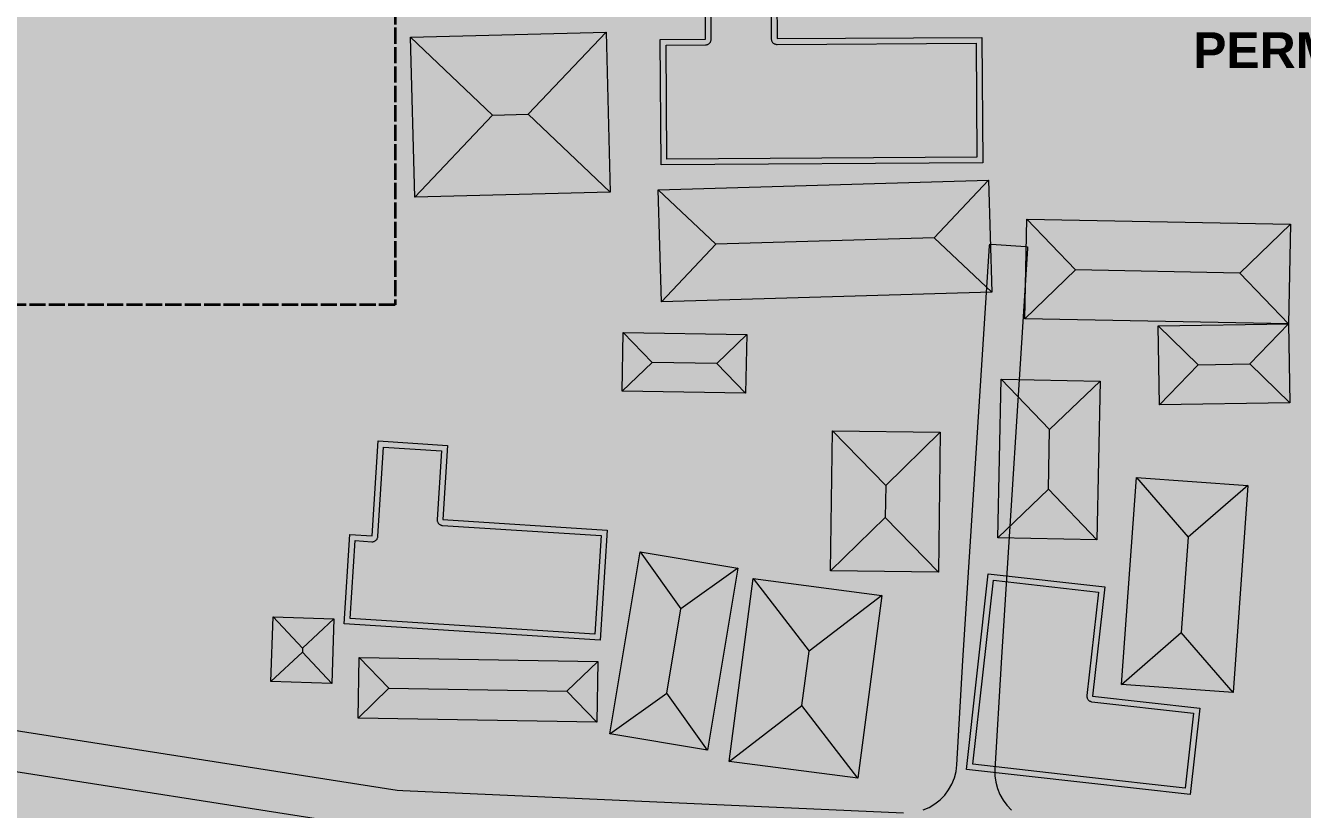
# Model space of a CAD drawing. Header units: metres. Extents: x 305859 to 307221, y 9155922 to 9156786.
# Drawn here: x 306411 to 306511.2, y 9156340.4 to 9156401.9 of the extents above; entities that cross this region are included whole.
import ezdxf
from ezdxf.enums import TextEntityAlignment as Align

# ---------------------------------------------------------------- set-up
doc = ezdxf.new("R2010")
doc.units = ezdxf.units.M
doc.linetypes.add('DASHED', pattern=[1.524, 1.27, -0.254])
doc.linetypes.add('DASHED2', pattern=[0.762, 0.635, -0.127])
for name, color, linetype, lineweight, true_color in [('A-ALUR_WISATA', 7, 'DASHED2', 50, 0xeb7800), ('B-BANGUNAN_PERMUKIMAN', 7, 'Continuous', 13, 0xf0cd8c), ('B-BAYANGAN', 7, 'Continuous', 0, 0x76786c), ('J-PERKERASAN_JALAN', 7, 'Continuous', 9, 0x989896), ('T-KLASTER_TEMPE_INTI', 7, 'DASHED', 35, 0xd26e14), ('T-LABEL_ZONA', 7, 'Continuous', 0, 0x3c3c3c), ('U-PENANDA', 7, 'Continuous', 18, 0x192d78)]:
    doc.layers.add(name, color=color, linetype=linetype, lineweight=lineweight, true_color=true_color)
doc.layers.add('G-PERKERASAN', color=7, linetype='Continuous')
doc.styles.add('ARIALB', font='arialbd.ttf')

# ---------------------------------------------------------------- blocks, each defined once
blk = doc.blocks.new('PENANDA')
at = {"true_color": 0x192d78}
h = blk.add_hatch(color=166, dxfattribs=at)
h.dxf.hatch_style = 1
h.paths.add_polyline_path([(0, 1.6), (-1.4, -0.9), (1.4, -0.9)])

msp = doc.modelspace()

# ---------------------------------------------------------------- hatches: boundary and pattern name
at = {"layer": 'A-ALUR_WISATA', "true_color": 0xeb7800}
h = msp.add_hatch(color=30, dxfattribs=at)
h.dxf.hatch_style = 1
h.paths.add_polyline_path([(306414.08, 9156345.05), (306414.09, 9156345.04), (306418.43, 9156344.46), (306418.21, 9156342.87), (306413.88, 9156343.46), (306412.27, 9156343.66), (306412.47, 9156345.25), (306414.08, 9156345.05)])
h = msp.add_hatch(color=30, dxfattribs=at)
h.dxf.hatch_style = 1
h.paths.add_polyline_path([(306427.22, 9156342.34), (306422.16, 9156340.9), (306422.79, 9156345.18)])
h = msp.add_hatch(color=30, dxfattribs=at)
h.dxf.hatch_style = 1
h.paths.add_polyline_path([(306423.05, 9156343.79), (306423.05, 9156343.79), (306426.88, 9156343.19), (306427.33, 9156343.13), (306427.11, 9156341.55), (306426.66, 9156341.61), (306426.65, 9156341.61), (306422.81, 9156342.21), (306421.18, 9156342.45), (306421.4, 9156344.03), (306423.05, 9156343.79)])
h = msp.add_hatch(color=30, dxfattribs=at)
h.dxf.hatch_style = 1
h.paths.add_polyline_path([(306430.93, 9156342.64), (306435.21, 9156342.13), (306436.23, 9156342.02), (306436.07, 9156340.43), (306435.04, 9156340.54), (306435.02, 9156340.54), (306430.74, 9156341.05), (306430.72, 9156341.05), (306430.09, 9156341.14), (306430.3, 9156342.72), (306430.93, 9156342.64)])
h = msp.add_hatch(color=30, dxfattribs=at)
h.dxf.hatch_style = 1
h.paths.add_polyline_path([(306439.71, 9156341.66), (306444.44, 9156341.23), (306445.17, 9156341.18), (306445.05, 9156339.58), (306444.31, 9156339.64), (306444.3, 9156339.64), (306439.56, 9156340.07), (306439.55, 9156340.07), (306439.05, 9156340.12), (306439.22, 9156341.71), (306439.71, 9156341.66)])
h = msp.add_hatch(color=30, dxfattribs=at)
h.dxf.hatch_style = 1
h.paths.add_polyline_path([(306449.39, 9156340.85), (306454.14, 9156340.54), (306454.04, 9156338.95), (306449.28, 9156339.26), (306449.27, 9156339.26), (306448.04, 9156339.35), (306448.16, 9156340.95), (306449.39, 9156340.85)])
at = {"layer": 'B-BANGUNAN_PERMUKIMAN', "true_color": 0xd4845c}
h = msp.add_hatch(color=23, dxfattribs=at)
h.dxf.hatch_style = 1
h.paths.add_polyline_path([(306469.91, 9156409.89), (306469.97, 9156400.9), (306486.05, 9156401), (306486.12, 9156391.15), (306460.88, 9156390.99), (306460.81, 9156400.84), (306464.36, 9156400.87), (306464.3, 9156409.85), (306469.91, 9156409.89)])
at = {"layer": 'B-BANGUNAN_PERMUKIMAN', "true_color": 0xec9366}
h = msp.add_hatch(color=33, dxfattribs=at)
h.dxf.hatch_style = 1
h.paths.add_polyline_path([(306456.56, 9156401.41), (306450.45, 9156394.97), (306447.65, 9156394.9), (306441.22, 9156401.01), (306456.56, 9156401.41)])
at = {"layer": 'B-BANGUNAN_PERMUKIMAN', "true_color": 0xbc7551}
h = msp.add_hatch(color=23, dxfattribs=at)
h.dxf.hatch_style = 1
h.paths.add_polyline_path([(306456.89, 9156388.86), (306450.45, 9156394.97), (306456.56, 9156401.41), (306456.89, 9156388.86)])
at = {"layer": 'B-BANGUNAN_PERMUKIMAN', "true_color": 0xeb9266}
h = msp.add_hatch(color=33, dxfattribs=at)
h.dxf.hatch_style = 1
h.paths.add_polyline_path([(306447.65, 9156394.9), (306441.54, 9156388.46), (306441.22, 9156401.01), (306447.65, 9156394.9)])
at = {"layer": 'B-BANGUNAN_PERMUKIMAN', "true_color": 0xbb7451}
h = msp.add_hatch(color=23, dxfattribs=at)
h.dxf.hatch_style = 1
h.paths.add_polyline_path([(306441.54, 9156388.46), (306441.54, 9156388.46), (306447.65, 9156394.9), (306450.45, 9156394.97), (306456.89, 9156388.86), (306441.54, 9156388.46)])
at = {"layer": 'B-BANGUNAN_PERMUKIMAN', "true_color": 0xec9366}
h = msp.add_hatch(color=33, dxfattribs=at)
h.dxf.hatch_style = 1
h.paths.add_polyline_path([(306482.31, 9156385.26), (306465.18, 9156384.77), (306460.65, 9156389.04), (306486.58, 9156389.78), (306482.31, 9156385.26)])
at = {"layer": 'B-BANGUNAN_PERMUKIMAN', "true_color": 0xbc7551}
h = msp.add_hatch(color=23, dxfattribs=at)
h.dxf.hatch_style = 1
h.paths.add_polyline_path([(306482.31, 9156385.26), (306486.58, 9156389.78), (306486.58, 9156389.78), (306486.84, 9156380.99), (306482.31, 9156385.26)])
at = {"layer": 'B-BANGUNAN_PERMUKIMAN', "true_color": 0xeb9266}
h = msp.add_hatch(color=33, dxfattribs=at)
h.dxf.hatch_style = 1
h.paths.add_polyline_path([(306465.18, 9156384.77), (306460.91, 9156380.24), (306460.65, 9156389.04), (306465.18, 9156384.77)])
at = {"layer": 'B-BANGUNAN_PERMUKIMAN', "true_color": 0xec9366}
h = msp.add_hatch(color=33, dxfattribs=at)
h.dxf.hatch_style = 1
h.paths.add_polyline_path([(306493.4, 9156382.75), (306489.41, 9156378.92), (306489.57, 9156386.74), (306489.57, 9156386.74), (306493.4, 9156382.75)])
at = {"layer": 'B-BANGUNAN_PERMUKIMAN', "true_color": 0xeb9266}
h = msp.add_hatch(color=33, dxfattribs=at)
h.dxf.hatch_style = 1
h.paths.add_polyline_path([(306506.29, 9156382.5), (306493.4, 9156382.75), (306489.57, 9156386.74), (306510.28, 9156386.33), (306506.29, 9156382.5)])
at = {"layer": 'B-BANGUNAN_PERMUKIMAN', "true_color": 0xbb7451}
h = msp.add_hatch(color=23, dxfattribs=at)
h.dxf.hatch_style = 1
h.paths.add_polyline_path([(306506.29, 9156382.5), (306510.28, 9156386.33), (306510.28, 9156386.33), (306510.12, 9156378.51), (306506.29, 9156382.5)])
h = msp.add_hatch(color=23, dxfattribs=at)
h.dxf.hatch_style = 1
h.paths.add_polyline_path([(306460.91, 9156380.24), (306460.91, 9156380.24), (306465.18, 9156384.77), (306482.31, 9156385.26), (306486.84, 9156380.99), (306460.91, 9156380.24)])
at = {"layer": 'B-BANGUNAN_PERMUKIMAN', "true_color": 0xbc7551}
h = msp.add_hatch(color=23, dxfattribs=at)
h.dxf.hatch_style = 1
h.paths.add_polyline_path([(306489.41, 9156378.92), (306493.4, 9156382.75), (306506.29, 9156382.5), (306510.12, 9156378.51), (306489.41, 9156378.92)])
at = {"layer": 'B-BANGUNAN_PERMUKIMAN', "true_color": 0xec9366}
h = msp.add_hatch(color=33, dxfattribs=at)
h.dxf.hatch_style = 1
h.paths.add_polyline_path([(306510.12, 9156378.51), (306507.08, 9156375.37), (306503.03, 9156375.3), (306499.88, 9156378.35), (306510.12, 9156378.51)])
at = {"layer": 'B-BANGUNAN_PERMUKIMAN', "true_color": 0xeb9266}
h = msp.add_hatch(color=33, dxfattribs=at)
h.dxf.hatch_style = 1
h.paths.add_polyline_path([(306503.03, 9156375.3), (306499.98, 9156372.16), (306499.88, 9156378.35), (306503.03, 9156375.3)])
at = {"layer": 'B-BANGUNAN_PERMUKIMAN', "true_color": 0xbc7551}
h = msp.add_hatch(color=23, dxfattribs=at)
h.dxf.hatch_style = 1
h.paths.add_polyline_path([(306510.22, 9156372.32), (306510.22, 9156372.32), (306507.08, 9156375.37), (306510.12, 9156378.51), (306510.22, 9156372.32)])
at = {"layer": 'B-BANGUNAN_PERMUKIMAN', "true_color": 0xec9366}
h = msp.add_hatch(color=33, dxfattribs=at)
h.dxf.hatch_style = 1
h.paths.add_polyline_path([(306460.17, 9156375.49), (306457.83, 9156373.23), (306457.91, 9156377.83), (306457.91, 9156377.83), (306460.17, 9156375.49)])
at = {"layer": 'B-BANGUNAN_PERMUKIMAN', "true_color": 0xeb9266}
h = msp.add_hatch(color=33, dxfattribs=at)
h.dxf.hatch_style = 1
h.paths.add_polyline_path([(306465.25, 9156375.41), (306460.17, 9156375.49), (306457.91, 9156377.83), (306467.59, 9156377.67), (306465.25, 9156375.41)])
at = {"layer": 'B-BANGUNAN_PERMUKIMAN', "true_color": 0xbb7451}
h = msp.add_hatch(color=23, dxfattribs=at)
h.dxf.hatch_style = 1
h.paths.add_polyline_path([(306465.25, 9156375.41), (306467.59, 9156377.67), (306467.51, 9156373.07), (306467.51, 9156373.07), (306465.25, 9156375.41)])
at = {"layer": 'B-BANGUNAN_PERMUKIMAN', "true_color": 0xbc7551}
h = msp.add_hatch(color=23, dxfattribs=at)
h.dxf.hatch_style = 1
h.paths.add_polyline_path([(306460.17, 9156375.49), (306465.25, 9156375.41), (306467.51, 9156373.07), (306457.83, 9156373.23), (306457.83, 9156373.23), (306460.17, 9156375.49)])
at = {"layer": 'B-BANGUNAN_PERMUKIMAN', "true_color": 0xbb7451}
h = msp.add_hatch(color=23, dxfattribs=at)
h.dxf.hatch_style = 1
h.paths.add_polyline_path([(306503.03, 9156375.3), (306507.08, 9156375.37), (306510.22, 9156372.32), (306499.98, 9156372.16), (306499.98, 9156372.16), (306503.03, 9156375.3)])
at = {"layer": 'B-BANGUNAN_PERMUKIMAN', "true_color": 0xec9366}
h = msp.add_hatch(color=33, dxfattribs=at)
h.dxf.hatch_style = 1
h.paths.add_polyline_path([(306487.55, 9156374.18), (306487.55, 9156374.18), (306491.36, 9156370.22), (306491.27, 9156365.53), (306487.31, 9156361.72), (306487.55, 9156374.18)])
at = {"layer": 'B-BANGUNAN_PERMUKIMAN', "true_color": 0xeb9266}
h = msp.add_hatch(color=33, dxfattribs=at)
h.dxf.hatch_style = 1
h.paths.add_polyline_path([(306491.36, 9156370.22), (306487.55, 9156374.18), (306495.32, 9156374.03), (306491.36, 9156370.22)])
at = {"layer": 'B-BANGUNAN_PERMUKIMAN', "true_color": 0xbb7451}
h = msp.add_hatch(color=23, dxfattribs=at)
h.dxf.hatch_style = 1
h.paths.add_polyline_path([(306491.27, 9156365.53), (306491.36, 9156370.22), (306495.32, 9156374.03), (306495.32, 9156374.03), (306495.08, 9156361.57), (306491.27, 9156365.53)])
at = {"layer": 'B-BANGUNAN_PERMUKIMAN', "true_color": 0xd4845c}
h = msp.add_hatch(color=23, dxfattribs=at)
h.dxf.hatch_style = 1
h.paths.add_polyline_path([(306456.64, 9156362.32), (306456.09, 9156353.68), (306436, 9156354.96), (306436.45, 9156361.98), (306438.2, 9156361.87), (306438.68, 9156369.33), (306444.12, 9156368.98), (306443.75, 9156363.15), (306456.64, 9156362.32)])
at = {"layer": 'B-BANGUNAN_PERMUKIMAN', "true_color": 0xec9366}
h = msp.add_hatch(color=33, dxfattribs=at)
h.dxf.hatch_style = 1
h.paths.add_polyline_path([(306478.5, 9156365.84), (306478.47, 9156363.32), (306474.18, 9156359.14), (306474.18, 9156359.14), (306474.32, 9156370.12), (306478.5, 9156365.84)])
at = {"layer": 'B-BANGUNAN_PERMUKIMAN', "true_color": 0xeb9266}
h = msp.add_hatch(color=33, dxfattribs=at)
h.dxf.hatch_style = 1
h.paths.add_polyline_path([(306478.5, 9156365.84), (306474.32, 9156370.12), (306474.32, 9156370.12), (306482.78, 9156370.02), (306478.5, 9156365.84)])
at = {"layer": 'B-BANGUNAN_PERMUKIMAN', "true_color": 0xbb7451}
h = msp.add_hatch(color=23, dxfattribs=at)
h.dxf.hatch_style = 1
h.paths.add_polyline_path([(306482.65, 9156359.04), (306478.47, 9156363.32), (306478.5, 9156365.84), (306482.78, 9156370.02), (306482.65, 9156359.04)])
at = {"layer": 'B-BANGUNAN_PERMUKIMAN', "true_color": 0xed9367}
h = msp.add_hatch(color=21, dxfattribs=at)
h.dxf.hatch_style = 1
h.paths.add_polyline_path([(306502.24, 9156361.77), (306501.7, 9156354.28), (306497.01, 9156350.22), (306498.18, 9156366.46), (306502.24, 9156361.77)])
at = {"layer": 'B-BANGUNAN_PERMUKIMAN', "true_color": 0xea9165}
h = msp.add_hatch(color=33, dxfattribs=at)
h.dxf.hatch_style = 1
h.paths.add_polyline_path([(306502.24, 9156361.77), (306498.18, 9156366.46), (306498.18, 9156366.46), (306506.93, 9156365.83), (306502.24, 9156361.77)])
at = {"layer": 'B-BANGUNAN_PERMUKIMAN', "true_color": 0xbc7551}
h = msp.add_hatch(color=23, dxfattribs=at)
h.dxf.hatch_style = 1
h.paths.add_polyline_path([(306491.27, 9156365.53), (306495.08, 9156361.57), (306495.08, 9156361.57), (306487.31, 9156361.72), (306491.27, 9156365.53)])
at = {"layer": 'B-BANGUNAN_PERMUKIMAN', "true_color": 0xba7450}
h = msp.add_hatch(color=23, dxfattribs=at)
h.dxf.hatch_style = 1
h.paths.add_polyline_path([(306501.7, 9156354.28), (306502.24, 9156361.77), (306506.93, 9156365.83), (306505.76, 9156349.59), (306505.76, 9156349.59), (306501.7, 9156354.28)])
at = {"layer": 'B-BANGUNAN_PERMUKIMAN', "true_color": 0xbc7551}
h = msp.add_hatch(color=23, dxfattribs=at)
h.dxf.hatch_style = 1
h.paths.add_polyline_path([(306478.47, 9156363.32), (306482.65, 9156359.04), (306474.18, 9156359.14), (306478.47, 9156363.32)])
at = {"layer": 'B-BANGUNAN_PERMUKIMAN', "true_color": 0xef9567}
h = msp.add_hatch(color=21, dxfattribs=at)
h.dxf.hatch_style = 1
h.paths.add_polyline_path([(306462.43, 9156356.16), (306461.32, 9156349.52), (306456.86, 9156346.33), (306459.24, 9156360.62), (306462.43, 9156356.16)])
at = {"layer": 'B-BANGUNAN_PERMUKIMAN', "true_color": 0xe79064}
h = msp.add_hatch(color=33, dxfattribs=at)
h.dxf.hatch_style = 1
h.paths.add_polyline_path([(306466.89, 9156359.34), (306462.43, 9156356.16), (306459.24, 9156360.62), (306459.24, 9156360.62), (306466.89, 9156359.34)])
at = {"layer": 'B-BANGUNAN_PERMUKIMAN', "true_color": 0xb87250}
h = msp.add_hatch(color=35, dxfattribs=at)
h.dxf.hatch_style = 1
h.paths.add_polyline_path([(306464.51, 9156345.06), (306464.51, 9156345.06), (306461.32, 9156349.52), (306462.43, 9156356.16), (306466.89, 9156359.34), (306464.51, 9156345.06)])
at = {"layer": 'B-BANGUNAN_PERMUKIMAN', "true_color": 0xee9467}
h = msp.add_hatch(color=21, dxfattribs=at)
h.dxf.hatch_style = 1
h.paths.add_polyline_path([(306468.11, 9156358.53), (306472.49, 9156352.82), (306471.93, 9156348.57), (306466.22, 9156344.18), (306468.11, 9156358.53)])
at = {"layer": 'B-BANGUNAN_PERMUKIMAN', "true_color": 0xe89064}
h = msp.add_hatch(color=33, dxfattribs=at)
h.dxf.hatch_style = 1
h.paths.add_polyline_path([(306472.49, 9156352.82), (306468.11, 9156358.53), (306478.21, 9156357.2), (306478.21, 9156357.2), (306472.49, 9156352.82)])
at = {"layer": 'B-BANGUNAN_PERMUKIMAN', "true_color": 0xd4845c}
h = msp.add_hatch(color=23, dxfattribs=at)
h.dxf.hatch_style = 1
h.paths.add_polyline_path([(306503.16, 9156348.36), (306502.4, 9156341.58), (306493.98, 9156342.53), (306484.83, 9156343.55), (306486.55, 9156358.9), (306495.7, 9156357.87), (306494.73, 9156349.3), (306503.16, 9156348.36)])
at = {"layer": 'B-BANGUNAN_PERMUKIMAN', "true_color": 0xb97350}
h = msp.add_hatch(color=23, dxfattribs=at)
h.dxf.hatch_style = 1
h.paths.add_polyline_path([(306471.93, 9156348.57), (306472.49, 9156352.82), (306478.21, 9156357.2), (306476.31, 9156342.85), (306471.93, 9156348.57)])
at = {"layer": 'B-BANGUNAN_PERMUKIMAN', "true_color": 0xec9366}
h = msp.add_hatch(color=33, dxfattribs=at)
h.dxf.hatch_style = 1
h.paths.add_polyline_path([(306432.74, 9156353.05), (306432.73, 9156352.75), (306430.26, 9156350.44), (306430.42, 9156355.52), (306430.42, 9156355.52), (306432.74, 9156353.05)])
at = {"layer": 'B-BANGUNAN_PERMUKIMAN', "true_color": 0xeb9266}
h = msp.add_hatch(color=33, dxfattribs=at)
h.dxf.hatch_style = 1
h.paths.add_polyline_path([(306432.74, 9156353.05), (306430.42, 9156355.52), (306435.2, 9156355.37), (306432.74, 9156353.05)])
at = {"layer": 'B-BANGUNAN_PERMUKIMAN', "true_color": 0xbb7451}
h = msp.add_hatch(color=23, dxfattribs=at)
h.dxf.hatch_style = 1
h.paths.add_polyline_path([(306435.04, 9156350.29), (306432.73, 9156352.75), (306432.74, 9156353.05), (306435.2, 9156355.37), (306435.04, 9156350.29)])
at = {"layer": 'B-BANGUNAN_PERMUKIMAN', "true_color": 0xbd7652}
h = msp.add_hatch(color=23, dxfattribs=at)
h.dxf.hatch_style = 1
h.paths.add_polyline_path([(306501.7, 9156354.28), (306505.76, 9156349.59), (306497.01, 9156350.22), (306501.7, 9156354.28)])
at = {"layer": 'B-BANGUNAN_PERMUKIMAN', "true_color": 0xbc7551}
h = msp.add_hatch(color=23, dxfattribs=at)
h.dxf.hatch_style = 1
h.paths.add_polyline_path([(306430.26, 9156350.44), (306432.73, 9156352.75), (306435.04, 9156350.29), (306430.26, 9156350.44)])
at = {"layer": 'B-BANGUNAN_PERMUKIMAN', "true_color": 0xec9366}
h = msp.add_hatch(color=33, dxfattribs=at)
h.dxf.hatch_style = 1
h.paths.add_polyline_path([(306439.51, 9156349.92), (306437.09, 9156347.58), (306437.17, 9156352.34), (306439.51, 9156349.92)])
at = {"layer": 'B-BANGUNAN_PERMUKIMAN', "true_color": 0xeb9266}
h = msp.add_hatch(color=33, dxfattribs=at)
h.dxf.hatch_style = 1
h.paths.add_polyline_path([(306453.48, 9156349.68), (306439.51, 9156349.92), (306437.17, 9156352.34), (306437.17, 9156352.34), (306455.9, 9156352.02), (306453.48, 9156349.68)])
at = {"layer": 'B-BANGUNAN_PERMUKIMAN', "true_color": 0xbb7451}
h = msp.add_hatch(color=23, dxfattribs=at)
h.dxf.hatch_style = 1
h.paths.add_polyline_path([(306455.82, 9156347.26), (306453.48, 9156349.68), (306455.9, 9156352.02), (306455.82, 9156347.26)])
at = {"layer": 'B-BANGUNAN_PERMUKIMAN', "true_color": 0xbc7551}
h = msp.add_hatch(color=23, dxfattribs=at)
h.dxf.hatch_style = 1
h.paths.add_polyline_path([(306437.09, 9156347.58), (306439.51, 9156349.92), (306453.48, 9156349.68), (306455.82, 9156347.26), (306437.09, 9156347.58)])
at = {"layer": 'B-BANGUNAN_PERMUKIMAN', "true_color": 0xc07753}
h = msp.add_hatch(color=23, dxfattribs=at)
h.dxf.hatch_style = 1
h.paths.add_polyline_path([(306461.32, 9156349.52), (306464.51, 9156345.06), (306456.86, 9156346.33), (306461.32, 9156349.52)])
at = {"layer": 'B-BANGUNAN_PERMUKIMAN', "true_color": 0xbf7753}
h = msp.add_hatch(color=23, dxfattribs=at)
h.dxf.hatch_style = 1
h.paths.add_polyline_path([(306471.93, 9156348.57), (306476.31, 9156342.85), (306466.22, 9156344.18), (306471.93, 9156348.57)])
at = {"layer": 'B-BAYANGAN', "true_color": 0x76786c}
h = msp.add_hatch(color=8, dxfattribs=at)
h.dxf.hatch_style = 1
h.paths.add_polyline_path([(306470.66, 9156409.14), (306470.72, 9156400.15), (306486.8, 9156400.25), (306486.87, 9156390.4), (306461.63, 9156390.24), (306461.56, 9156400.09), (306465.11, 9156400.12), (306465.05, 9156409.1), (306470.66, 9156409.14)])
h = msp.add_hatch(color=8, dxfattribs=at)
h.dxf.hatch_style = 1
h.paths.add_polyline_path([(306457.64, 9156388.11), (306442.29, 9156387.71), (306441.97, 9156400.26), (306457.31, 9156400.66), (306457.64, 9156388.11)])
h = msp.add_hatch(color=8, dxfattribs=at)
h.dxf.hatch_style = 1
h.paths.add_polyline_path([(306487.59, 9156380.24), (306461.66, 9156379.49), (306461.4, 9156388.29), (306487.33, 9156389.03), (306487.59, 9156380.24)])
h = msp.add_hatch(color=8, dxfattribs=at)
h.dxf.hatch_style = 1
h.paths.add_polyline_path([(306510.87, 9156377.76), (306490.16, 9156378.17), (306490.32, 9156385.99), (306511.03, 9156385.58), (306510.87, 9156377.76)])
h = msp.add_hatch(color=8, dxfattribs=at)
h.dxf.hatch_style = 1
h.paths.add_polyline_path([(306510.87, 9156377.76), (306510.97, 9156371.57), (306500.73, 9156371.41), (306500.63, 9156377.6), (306510.87, 9156377.76)])
h = msp.add_hatch(color=8, dxfattribs=at)
h.dxf.hatch_style = 1
h.paths.add_polyline_path([(306468.34, 9156376.92), (306468.26, 9156372.32), (306458.58, 9156372.48), (306458.66, 9156377.08), (306468.34, 9156376.92)])
h = msp.add_hatch(color=8, dxfattribs=at)
h.dxf.hatch_style = 1
h.paths.add_polyline_path([(306496.07, 9156373.28), (306495.83, 9156360.82), (306488.06, 9156360.97), (306488.3, 9156373.43), (306496.07, 9156373.28)])
h = msp.add_hatch(color=8, dxfattribs=at)
h.dxf.hatch_style = 1
h.paths.add_polyline_path([(306483.53, 9156369.27), (306483.4, 9156358.29), (306474.93, 9156358.39), (306475.07, 9156369.37), (306483.53, 9156369.27)])
h = msp.add_hatch(color=8, dxfattribs=at)
h.dxf.hatch_style = 1
h.paths.add_polyline_path([(306457.39, 9156361.57), (306456.84, 9156352.93), (306436.75, 9156354.21), (306437.2, 9156361.23), (306438.95, 9156361.12), (306439.43, 9156368.58), (306444.87, 9156368.23), (306444.5, 9156362.4), (306457.39, 9156361.57)])
h = msp.add_hatch(color=8, dxfattribs=at)
h.dxf.hatch_style = 1
h.paths.add_polyline_path([(306507.68, 9156365.08), (306506.51, 9156348.84), (306497.76, 9156349.47), (306498.93, 9156365.71), (306507.68, 9156365.08)])
h = msp.add_hatch(color=8, dxfattribs=at)
h.dxf.hatch_style = 1
h.paths.add_polyline_path([(306467.64, 9156358.59), (306465.26, 9156344.31), (306457.61, 9156345.58), (306459.99, 9156359.87), (306467.64, 9156358.59)])
h = msp.add_hatch(color=8, dxfattribs=at)
h.dxf.hatch_style = 1
h.paths.add_polyline_path([(306503.91, 9156347.61), (306503.15, 9156340.83), (306494.73, 9156341.78), (306485.58, 9156342.8), (306487.3, 9156358.15), (306496.45, 9156357.12), (306495.48, 9156348.55), (306503.91, 9156347.61)])
h = msp.add_hatch(color=8, dxfattribs=at)
h.dxf.hatch_style = 1
h.paths.add_polyline_path([(306478.96, 9156356.45), (306477.06, 9156342.1), (306466.97, 9156343.43), (306468.86, 9156357.78), (306478.96, 9156356.45)])
h = msp.add_hatch(color=8, dxfattribs=at)
h.dxf.hatch_style = 1
h.paths.add_polyline_path([(306435.95, 9156354.62), (306435.79, 9156349.54), (306431.01, 9156349.69), (306431.17, 9156354.77), (306435.95, 9156354.62)])
h = msp.add_hatch(color=8, dxfattribs=at)
h.dxf.hatch_style = 1
h.paths.add_polyline_path([(306456.65, 9156351.27), (306456.57, 9156346.51), (306437.84, 9156346.83), (306437.92, 9156351.59), (306456.65, 9156351.27)])
at = {"layer": 'G-PERKERASAN', "true_color": 0xe0ded9}
h = msp.add_hatch(color=254, dxfattribs=at)
h.dxf.hatch_style = 1
h.paths.add_polyline_path([(306214.82, 9156364.84), (306222.7, 9156364.48), (306235.72, 9156363.88), (306237.28, 9156384.64), (306252.33, 9156383.6), (306255.7, 9156410.59), (306262.53, 9156410.02), (306265.04, 9156409.81), (306263.23, 9156389.57), (306278.28, 9156387.24), (306277.39, 9156377), (306277.24, 9156375.3), (306288.4, 9156374.26), (306289.59, 9156385.71), (306291.77, 9156406.7), (306306.05, 9156404.88), (306304.23, 9156386.72), (306333.61, 9156380.91), (306333.66, 9156381.23), (306337.44, 9156403.77), (306347.57, 9156464.14), (306314.27, 9156469.95), (306297.28, 9156471.8), (306305.21, 9156522.67), (306276.31, 9156526.95), (306271.41, 9156483.99), (306214.82, 9156490.28), (306214.82, 9156562.71), (306291.75, 9156555.55), (306369.46, 9156545.53), (306448.83, 9156532.37), (306448.83, 9156196.71), (306445.18, 9156193.23), (306439.08, 9156185.1), (306447.73, 9156157.38), (306448.83, 9156141.62), (306393.99, 9156155.2), (306332.73, 9156171.59), (306288.72, 9156190.58), (306246.01, 9156220.78), (306216.24, 9156242.78), (306214.82, 9156244.07), (306214.82, 9156364.84)])
h = msp.add_hatch(color=254, dxfattribs=at)
h.dxf.hatch_style = 1
h.paths.add_polyline_path([(306908.99, 9156199.22), (306871.95, 9156198.02), (306868.84, 9156144.14), (306843.97, 9156139.65), (306613.97, 9156113.41), (306520.72, 9156109.95), (306448.83, 9156118.11), (306448.83, 9156123.17), (306477.16, 9156118.52), (306520.15, 9156115.68), (306566.87, 9156115.26), (306613.83, 9156118.7), (306780.38, 9156142.22), (306834.18, 9156150.61), (306834.21, 9156150.61), (306834.24, 9156150.62), (306836.67, 9156150.94), (306832.65, 9156160.25), (306794.32, 9156155.54), (306785.07, 9156153.87), (306754.67, 9156148.38), (306749.09, 9156147.37), (306735.94, 9156145.42), (306694.11, 9156139.2), (306682.57, 9156137.44), (306647.05, 9156132), (306596.42, 9156127.4), (306534.3, 9156127.4), (306532.49, 9156127.58), (306527.34, 9156128.11), (306527.76, 9156145.94), (306529.8, 9156231.68), (306512.26, 9156228.1), (306472.74, 9156232.05), (306466.17, 9156213.24), (306448.83, 9156196.71), (306448.83, 9156532.37), (306504.83, 9156523.08), (306572.18, 9156510.31), (306677.17, 9156490.28), (306781.81, 9156471.97), (306833.43, 9156467.31), (306884.35, 9156462.71), (306888.87, 9156462.3), (306908.99, 9156460.23), (306908.99, 9156405.14), (306880.74, 9156410.37), (306872.19, 9156289.96), (306880.06, 9156289.5), (306887.26, 9156399.08), (306908.99, 9156395.95), (306908.99, 9156283.2), (306908.99, 9156208.94), (306891.75, 9156208.37), (306886.18, 9156208.19), (306882.1, 9156208.06), (306881.64, 9156222), (306879.91, 9156222), (306879.79, 9156200), (306885.63, 9156200.3), (306885.6, 9156199.86), (306906.63, 9156201.39), (306908.7, 9156201.5), (306908.99, 9156201.54), (306908.99, 9156199.22)])
at = {"layer": 'J-PERKERASAN_JALAN', "true_color": 0xa8a8a6}
h = msp.add_hatch(color=253, dxfattribs=at)
h.dxf.hatch_style = 1
h.paths.add_polyline_path([(306211.34, 9156561.32), (306215.69, 9156561.13), (306215.76, 9156561.13), (306215.8, 9156561.12), (306215.87, 9156561.12), (306305.11, 9156551.21), (306305.21, 9156551.2), (306385.83, 9156544.39), (306385.92, 9156544.38), (306385.97, 9156544.37), (306386.05, 9156544.36), (306424.86, 9156537.66), (306424.9, 9156537.65), (306424.92, 9156537.65), (306424.96, 9156537.64), (306453.19, 9156531.69), (306453.48, 9156531.64), (306455.85, 9156531.32), (306456.07, 9156531.3), (306458.59, 9156531.1), (306458.61, 9156531.1), (306499.53, 9156528.16), (306499.55, 9156528.16), (306503.86, 9156527.79), (306503.93, 9156527.78), (306503.97, 9156527.78), (306504.04, 9156527.77), (306508.38, 9156527.1), (306524.1, 9156524.6), (306524.1, 9156521.36), (306507.9, 9156523.93), (306507.89, 9156523.94), (306503.7, 9156524.58), (306503.43, 9156524.62), (306499.32, 9156524.97), (306499.27, 9156524.97), (306458.38, 9156527.91), (306455.69, 9156528.12), (306455.64, 9156528.12), (306455.6, 9156528.13), (306455.55, 9156528.13), (306452.89, 9156528.49), (306452.81, 9156528.5), (306452.77, 9156528.51), (306452.69, 9156528.52), (306424.38, 9156534.49), (306424.24, 9156534.52), (306390.81, 9156540.29), (306390.29, 9156540.35), (306389.77, 9156540.34), (306389.26, 9156540.26), (306388.76, 9156540.11), (306388.29, 9156539.9), (306387.84, 9156539.64), (306387.44, 9156539.31), (306387.08, 9156538.94), (306386.77, 9156538.53), (306386.52, 9156538.07), (306386.32, 9156537.59), (306386.2, 9156537.09), (306373.1, 9156467.34), (306371.27, 9156457.61), (306371.26, 9156457.54), (306354.05, 9156356.62), (306353.99, 9156356.12), (306354, 9156355.61), (306354.08, 9156355.11), (306354.21, 9156354.63), (306354.41, 9156354.16), (306354.66, 9156353.73), (306354.97, 9156353.33), (306355.32, 9156352.97), (306355.71, 9156352.66), (306356.15, 9156352.4), (306356.61, 9156352.19), (306357.09, 9156352.05), (306357.59, 9156351.97), (306409.63, 9156346.69), (306409.68, 9156346.69), (306409.72, 9156346.68), (306409.77, 9156346.68), (306440.17, 9156341.92), (306440.61, 9156341.88), (306479.91, 9156340.13), (306480.43, 9156340.14), (306480.94, 9156340.22), (306481.44, 9156340.37), (306481.92, 9156340.57), (306482.36, 9156340.84), (306482.77, 9156341.16), (306483.13, 9156341.53), (306483.44, 9156341.95), (306483.69, 9156342.4), (306483.89, 9156342.88), (306484.02, 9156343.38), (306484.08, 9156343.9), (306484.56, 9156352.1), (306486.64, 9156384.64), (306486.66, 9156384.76), (306486.78, 9156384.76), (306489.51, 9156384.58), (306489.64, 9156384.57), (306489.64, 9156384.44), (306487.56, 9156351.94), (306487.56, 9156351.92), (306487.07, 9156343.55), (306487.07, 9156343.04), (306487.14, 9156342.54), (306487.27, 9156342.05), (306487.46, 9156341.58), (306487.71, 9156341.14), (306488.01, 9156340.73), (306488.36, 9156340.36), (306488.76, 9156340.04), (306489.19, 9156339.78), (306489.66, 9156339.57), (306490.14, 9156339.42), (306490.64, 9156339.34), (306492.5, 9156339.14), (306492.54, 9156339.14), (306492.56, 9156339.14), (306492.6, 9156339.13), (306513.24, 9156336.16), (306513.4, 9156336.14), (306524.1, 9156335.05), (306524.1, 9156331.83), (306512.98, 9156332.97), (306512.94, 9156332.97), (306512.92, 9156332.97), (306512.88, 9156332.98), (306498.86, 9156335), (306498.36, 9156335.04), (306497.85, 9156335.01), (306497.35, 9156334.92), (306496.86, 9156334.77), (306496.4, 9156334.56), (306495.97, 9156334.29), (306495.58, 9156333.97), (306495.23, 9156333.61), (306494.93, 9156333.2), (306494.68, 9156332.75), (306494.49, 9156332.28), (306494.36, 9156331.79), (306494.3, 9156331.28), (306494.3, 9156330.78), (306499.49, 9156251.38), (306499.49, 9156251.25), (306499.37, 9156251.24), (306496.64, 9156251.06), (306496.51, 9156251.06), (306496.5, 9156251.18), (306491.17, 9156332.72), (306491.1, 9156333.23), (306490.97, 9156333.72), (306490.78, 9156334.19), (306490.53, 9156334.64), (306490.23, 9156335.05), (306489.88, 9156335.41), (306489.48, 9156335.73), (306489.05, 9156336), (306488.58, 9156336.21), (306488.1, 9156336.36), (306487.59, 9156336.44), (306485.26, 9156336.69), (306485.02, 9156336.7), (306446.09, 9156338.43), (306445.58, 9156338.42), (306445.08, 9156338.35), (306444.6, 9156338.21), (306444.13, 9156338.01), (306443.69, 9156337.76), (306443.29, 9156337.45), (306442.93, 9156337.1), (306442.62, 9156336.7), (306442.36, 9156336.26), (306442.15, 9156335.8), (306442.01, 9156335.31), (306441.93, 9156334.81), (306441.91, 9156334.31), (306442.57, 9156313.41), (306442.58, 9156313.25), (306443.28, 9156303.61), (306443.29, 9156303.57), (306443.29, 9156303.54), (306443.29, 9156303.5), (306443.89, 9156283.07), (306443.88, 9156282.95), (306443.76, 9156282.94), (306441.02, 9156282.86), (306440.9, 9156282.86), (306440.89, 9156282.98), (306440.29, 9156303.31), (306440.28, 9156303.49), (306439.58, 9156313.12), (306439.58, 9156313.16), (306439.58, 9156313.18), (306439.58, 9156313.23), (306438.87, 9156335.59), (306438.83, 9156336.09), (306438.72, 9156336.58), (306438.55, 9156337.05), (306438.32, 9156337.5), (306438.03, 9156337.91), (306437.7, 9156338.29), (306437.32, 9156338.62), (306436.91, 9156338.91), (306436.46, 9156339.13), (306435.98, 9156339.3), (306435.49, 9156339.41), (306409.4, 9156343.49), (306409.18, 9156343.52), (306356.32, 9156348.88), (306355.78, 9156348.9), (306355.25, 9156348.84), (306354.74, 9156348.72), (306354.24, 9156348.53), (306353.77, 9156348.28), (306353.34, 9156347.96), (306352.96, 9156347.59), (306352.62, 9156347.18), (306352.35, 9156346.72), (306352.14, 9156346.23), (306352, 9156345.72), (306341.11, 9156293.6), (306341.08, 9156293.47), (306330.92, 9156235.04), (306330.91, 9156234.98), (306329.59, 9156226.64), (306329.55, 9156226.29), (306329, 9156218.17), (306329, 9156218.15), (306326.61, 9156189.44), (306326.59, 9156189.32), (306326.47, 9156189.32), (306323.74, 9156189.55), (306323.62, 9156189.57), (306323.62, 9156189.69), (306326.01, 9156218.34), (306326.01, 9156218.4), (306326.57, 9156226.69), (306326.58, 9156226.78), (306326.58, 9156226.82), (306326.59, 9156226.91), (306327.95, 9156235.48), (306327.95, 9156235.5), (306338.14, 9156294.06), (306338.15, 9156294.09), (306338.15, 9156294.11), (306338.16, 9156294.14), (306348.92, 9156345.68), (306349, 9156346.2), (306349, 9156346.74), (306348.94, 9156347.26), (306348.8, 9156347.77), (306348.6, 9156348.26), (306348.33, 9156348.72), (306348.01, 9156349.14), (306347.63, 9156349.52), (306347.21, 9156349.84), (306346.75, 9156350.1), (306346.26, 9156350.3), (306345.75, 9156350.43), (306324.83, 9156354.35), (306324.27, 9156354.41), (306279.51, 9156356.34), (306211.34, 9156359.75), (306211.34, 9156362.95), (306279.62, 9156359.54), (306279.65, 9156359.54), (306324.74, 9156357.59), (306324.88, 9156357.58), (306324.96, 9156357.57), (306325.1, 9156357.55), (306346.36, 9156353.57), (306346.89, 9156353.51), (306347.41, 9156353.51), (306347.94, 9156353.59), (306348.45, 9156353.74), (306348.93, 9156353.95), (306349.38, 9156354.22), (306349.8, 9156354.55), (306350.16, 9156354.93), (306350.47, 9156355.36), (306350.73, 9156355.82), (306350.92, 9156356.32), (306351.04, 9156356.83), (306367.35, 9156452.44), (306367.4, 9156452.98), (306367.38, 9156453.51), (306367.29, 9156454.04), (306367.13, 9156454.56), (306366.91, 9156455.04), (306366.62, 9156455.5), (306366.27, 9156455.9), (306365.87, 9156456.26), (306365.43, 9156456.57), (306364.95, 9156456.81), (306364.44, 9156456.98), (306363.91, 9156457.08), (306328.42, 9156461.66), (306307.1, 9156464.45), (306307.09, 9156464.45), (306307.04, 9156464.46), (306243.13, 9156474.3), (306242.61, 9156474.35), (306242.09, 9156474.33), (306241.58, 9156474.24), (306241.09, 9156474.09), (306240.62, 9156473.87), (306240.18, 9156473.6), (306239.78, 9156473.27), (306239.43, 9156472.89), (306239.12, 9156472.47), (306238.88, 9156472.02), (306235.86, 9156465.43), (306235.82, 9156465.33), (306235.72, 9156465.17), (306235.63, 9156465.05), (306235.52, 9156464.93), (306235.38, 9156464.81), (306235.29, 9156464.74), (306234.1, 9156463.92), (306234.01, 9156463.85), (306233.82, 9156463.75), (306233.71, 9156463.7), (306232.24, 9156463.11), (306232.16, 9156463.07), (306232.01, 9156463.03), (306231.88, 9156463), (306231.73, 9156462.98), (306231.64, 9156462.98), (306225.31, 9156462.78), (306225.17, 9156462.78), (306225.11, 9156462.78), (306224.98, 9156462.79), (306217.29, 9156463.55), (306217.19, 9156463.57), (306217.13, 9156463.57), (306217.03, 9156463.59), (306211.34, 9156464.79), (306211.34, 9156467.86), (306217.4, 9156466.58), (306217.83, 9156466.51), (306224.98, 9156465.8), (306225.5, 9156465.78), (306230.35, 9156465.94), (306230.91, 9156465.99), (306231.44, 9156466.13), (306231.96, 9156466.33), (306232.44, 9156466.6), (306232.88, 9156466.94), (306233.27, 9156467.34), (306233.6, 9156467.78), (306233.86, 9156468.27), (306237.16, 9156475.47), (306237.21, 9156475.56), (306237.3, 9156475.71), (306237.39, 9156475.84), (306237.49, 9156475.95), (306237.6, 9156476.05), (306237.74, 9156476.16), (306237.83, 9156476.21), (306239.17, 9156477), (306239.25, 9156477.04), (306239.39, 9156477.11), (306239.52, 9156477.15), (306239.67, 9156477.2), (306239.76, 9156477.21), (306241.46, 9156477.5), (306241.56, 9156477.52), (306241.75, 9156477.53), (306241.94, 9156477.52), (306242.04, 9156477.51), (306307.45, 9156467.43), (306307.54, 9156467.41), (306328.79, 9156464.63), (306328.8, 9156464.63), (306364.83, 9156459.99), (306365.33, 9156459.96), (306365.84, 9156459.99), (306366.33, 9156460.08), (306366.81, 9156460.24), (306367.27, 9156460.45), (306367.69, 9156460.72), (306368.08, 9156461.04), (306368.42, 9156461.41), (306368.72, 9156461.82), (306368.96, 9156462.26), (306369.15, 9156462.73), (306369.27, 9156463.22), (306370.15, 9156467.89), (306383.12, 9156536.99), (306383.19, 9156537.5), (306383.18, 9156538.01), (306383.11, 9156538.52), (306382.98, 9156539.02), (306382.78, 9156539.49), (306382.52, 9156539.94), (306382.21, 9156540.35), (306381.85, 9156540.71), (306381.45, 9156541.03), (306381, 9156541.29), (306380.53, 9156541.49), (306380.04, 9156541.63), (306379.53, 9156541.71), (306304.88, 9156548.01), (306304.86, 9156548.01), (306304.84, 9156548.02), (306304.81, 9156548.02), (306215.67, 9156557.92), (306215.4, 9156557.94), (306211.34, 9156558.12), (306211.34, 9156561.32)])

# ---------------------------------------------------------------- linework, layer by layer
at = {"layer": 'B-BANGUNAN_PERMUKIMAN', "color": 27, "lineweight": 9, "true_color": 0x744832}
for p, q in [((306456.56, 9156401.41), (306450.45, 9156394.97)), ((306441.22, 9156401.01), (306447.65, 9156394.9)), ((306441.54, 9156388.46), (306447.65, 9156394.9)), ((306447.65, 9156394.9), (306450.45, 9156394.97)), ((306456.89, 9156388.86), (306450.45, 9156394.97)), ((306486.58, 9156389.78), (306482.31, 9156385.26)), ((306460.65, 9156389.04), (306465.18, 9156384.77)), ((306489.57, 9156386.74), (306493.4, 9156382.75)), ((306510.28, 9156386.33), (306506.29, 9156382.5)), ((306482.31, 9156385.26), (306465.18, 9156384.77)), ((306486.84, 9156380.99), (306482.31, 9156385.26)), ((306460.91, 9156380.24), (306465.18, 9156384.77)), ((306489.41, 9156378.92), (306493.4, 9156382.75)), ((306506.29, 9156382.5), (306493.4, 9156382.75)), ((306510.12, 9156378.51), (306506.29, 9156382.5)), ((306499.88, 9156378.35), (306503.03, 9156375.3)), ((306510.12, 9156378.51), (306507.08, 9156375.37)), ((306457.91, 9156377.83), (306460.17, 9156375.49)), ((306467.59, 9156377.67), (306465.25, 9156375.41)), ((306457.83, 9156373.23), (306460.17, 9156375.49)), ((306465.25, 9156375.41), (306460.17, 9156375.49)), ((306467.51, 9156373.07), (306465.25, 9156375.41)), ((306499.98, 9156372.16), (306503.03, 9156375.3)), ((306503.03, 9156375.3), (306507.08, 9156375.37)), ((306510.22, 9156372.32), (306507.08, 9156375.37)), ((306487.55, 9156374.18), (306491.36, 9156370.22)), ((306495.32, 9156374.03), (306491.36, 9156370.22)), ((306491.27, 9156365.53), (306491.36, 9156370.22)), ((306474.32, 9156370.12), (306478.5, 9156365.84)), ((306482.78, 9156370.02), (306478.5, 9156365.84)), ((306498.18, 9156366.46), (306502.24, 9156361.77)), ((306478.5, 9156365.84), (306478.47, 9156363.32)), ((306487.31, 9156361.72), (306491.27, 9156365.53)), ((306495.08, 9156361.57), (306491.27, 9156365.53)), ((306506.93, 9156365.83), (306502.24, 9156361.77)), ((306474.18, 9156359.14), (306478.47, 9156363.32)), ((306482.65, 9156359.04), (306478.47, 9156363.32)), ((306502.24, 9156361.77), (306501.7, 9156354.28)), ((306459.24, 9156360.62), (306462.43, 9156356.16)), ((306466.89, 9156359.34), (306462.43, 9156356.16)), ((306468.11, 9156358.53), (306472.49, 9156352.82)), ((306478.21, 9156357.2), (306472.49, 9156352.82)), ((306461.32, 9156349.52), (306462.43, 9156356.16)), ((306430.42, 9156355.52), (306432.74, 9156353.05)), ((306435.2, 9156355.37), (306432.74, 9156353.05)), ((306497.01, 9156350.22), (306501.7, 9156354.28)), ((306505.76, 9156349.59), (306501.7, 9156354.28)), ((306430.26, 9156350.44), (306432.73, 9156352.75)), ((306432.74, 9156353.05), (306432.73, 9156352.75)), ((306435.04, 9156350.29), (306432.73, 9156352.75)), ((306437.17, 9156352.34), (306439.51, 9156349.92)), ((306471.93, 9156348.57), (306472.49, 9156352.82)), ((306455.9, 9156352.02), (306453.48, 9156349.68)), ((306437.09, 9156347.58), (306439.51, 9156349.92)), ((306439.51, 9156349.92), (306453.48, 9156349.68)), ((306455.82, 9156347.26), (306453.48, 9156349.68)), ((306456.86, 9156346.33), (306461.32, 9156349.52)), ((306464.51, 9156345.06), (306461.32, 9156349.52)), ((306466.22, 9156344.18), (306471.93, 9156348.57)), ((306476.31, 9156342.85), (306471.93, 9156348.57))]:
    msp.add_line(p, q, dxfattribs=at)
at = {"layer": 'B-BANGUNAN_PERMUKIMAN', "color": 27, "lineweight": 13, "true_color": 0x744832}
for points in [[(306469.91, 9156409.89), (306469.97, 9156400.9), (306486.05, 9156401), (306486.12, 9156391.15), (306460.88, 9156390.99), (306460.81, 9156400.84), (306464.36, 9156400.87), (306464.3, 9156409.85), (306469.91, 9156409.89)], [(306456.89, 9156388.86), (306441.54, 9156388.46), (306441.22, 9156401.01), (306456.56, 9156401.41), (306456.89, 9156388.86)], [(306486.84, 9156380.99), (306460.91, 9156380.24), (306460.65, 9156389.04), (306486.58, 9156389.78), (306486.84, 9156380.99)], [(306510.12, 9156378.51), (306489.41, 9156378.92), (306489.57, 9156386.74), (306510.28, 9156386.33), (306510.12, 9156378.51)], [(306510.12, 9156378.51), (306510.22, 9156372.32), (306499.98, 9156372.16), (306499.88, 9156378.35), (306510.12, 9156378.51)], [(306467.59, 9156377.67), (306467.51, 9156373.07), (306457.83, 9156373.23), (306457.91, 9156377.83), (306467.59, 9156377.67)], [(306495.32, 9156374.03), (306495.08, 9156361.57), (306487.31, 9156361.72), (306487.55, 9156374.18), (306495.32, 9156374.03)], [(306456.64, 9156362.32), (306456.09, 9156353.68), (306436, 9156354.96), (306436.45, 9156361.98), (306438.2, 9156361.87), (306438.68, 9156369.33), (306444.12, 9156368.98), (306443.75, 9156363.15), (306456.64, 9156362.32)], [(306482.78, 9156370.02), (306482.65, 9156359.04), (306474.18, 9156359.14), (306474.32, 9156370.12), (306482.78, 9156370.02)], [(306506.93, 9156365.83), (306505.76, 9156349.59), (306497.01, 9156350.22), (306498.18, 9156366.46), (306506.93, 9156365.83)], [(306466.89, 9156359.34), (306464.51, 9156345.06), (306456.86, 9156346.33), (306459.24, 9156360.62), (306466.89, 9156359.34)], [(306478.21, 9156357.2), (306476.31, 9156342.85), (306466.22, 9156344.18), (306468.11, 9156358.53), (306478.21, 9156357.2)], [(306503.16, 9156348.36), (306502.4, 9156341.58), (306493.98, 9156342.53), (306484.83, 9156343.55), (306486.55, 9156358.9), (306495.7, 9156357.87), (306494.73, 9156349.3), (306503.16, 9156348.36)], [(306435.2, 9156355.37), (306435.04, 9156350.29), (306430.26, 9156350.44), (306430.42, 9156355.52), (306435.2, 9156355.37)], [(306455.9, 9156352.02), (306455.82, 9156347.26), (306437.09, 9156347.58), (306437.17, 9156352.34), (306455.9, 9156352.02)]]:
    msp.add_lwpolyline(points, close=True, dxfattribs=at)
at = {"layer": 'B-BANGUNAN_PERMUKIMAN', "color": 21, "lineweight": 9, "true_color": 0xfa9b6c}
msp.add_lwpolyline([(306469.46, 9156409.43), (306469.52, 9156400.9), (306469.52, 9156400.85), (306469.53, 9156400.81), (306469.54, 9156400.77), (306469.55, 9156400.73), (306469.57, 9156400.69), (306469.6, 9156400.65), (306469.62, 9156400.61), (306469.65, 9156400.58), (306469.68, 9156400.55), (306469.72, 9156400.53), (306469.76, 9156400.5), (306469.8, 9156400.48), (306469.84, 9156400.47), (306469.88, 9156400.46), (306469.93, 9156400.45), (306469.97, 9156400.45), (306485.61, 9156400.55), (306485.66, 9156391.6), (306461.32, 9156391.45), (306461.27, 9156400.4), (306464.36, 9156400.42), (306464.41, 9156400.42), (306464.45, 9156400.42), (306464.49, 9156400.44), (306464.53, 9156400.45), (306464.57, 9156400.47), (306464.61, 9156400.49), (306464.65, 9156400.52), (306464.68, 9156400.55), (306464.71, 9156400.58), (306464.74, 9156400.62), (306464.76, 9156400.66), (306464.78, 9156400.7), (306464.79, 9156400.74), (306464.8, 9156400.78), (306464.81, 9156400.82), (306464.81, 9156400.87), (306464.76, 9156409.41)], dxfattribs=at)
for points in [[(306456.17, 9156361.9), (306455.67, 9156354.16), (306436.48, 9156355.38), (306436.87, 9156361.5), (306438.17, 9156361.42), (306438.22, 9156361.42), (306438.26, 9156361.42), (306438.3, 9156361.43), (306438.35, 9156361.44), (306438.39, 9156361.46), (306438.43, 9156361.48), (306438.46, 9156361.5), (306438.5, 9156361.53), (306438.53, 9156361.56), (306438.56, 9156361.59), (306438.58, 9156361.63), (306438.6, 9156361.67), (306438.62, 9156361.71), (306438.64, 9156361.75), (306438.64, 9156361.8), (306438.65, 9156361.84), (306439.1, 9156368.85), (306443.64, 9156368.56), (306443.3, 9156363.17), (306443.3, 9156363.13), (306443.3, 9156363.09), (306443.31, 9156363.04), (306443.32, 9156363), (306443.34, 9156362.96), (306443.36, 9156362.92), (306443.38, 9156362.88), (306443.41, 9156362.85), (306443.44, 9156362.82), (306443.47, 9156362.79), (306443.51, 9156362.76), (306443.55, 9156362.74), (306443.59, 9156362.72), (306443.63, 9156362.71), (306443.67, 9156362.7), (306443.72, 9156362.7), (306456.17, 9156361.9)], [(306502.66, 9156347.96), (306502, 9156342.08), (306494.03, 9156342.97), (306485.33, 9156343.95), (306486.95, 9156358.4), (306495.2, 9156357.47), (306494.29, 9156349.35), (306494.28, 9156349.31), (306494.29, 9156349.26), (306494.29, 9156349.22), (306494.3, 9156349.18), (306494.32, 9156349.13), (306494.33, 9156349.09), (306494.36, 9156349.06), (306494.38, 9156349.02), (306494.41, 9156348.99), (306494.44, 9156348.96), (306494.48, 9156348.93), (306494.52, 9156348.91), (306494.56, 9156348.89), (306494.6, 9156348.87), (306494.64, 9156348.86), (306494.68, 9156348.85), (306502.66, 9156347.96)]]:
    msp.add_lwpolyline(points, close=True, dxfattribs=at)
at = {"layer": 'J-PERKERASAN_JALAN', "color": 8, "lineweight": 13, "true_color": 0x787876}
for points in [[(306481.44, 9156340.37), (306481.92, 9156340.57), (306482.36, 9156340.84), (306482.77, 9156341.16), (306483.13, 9156341.53), (306483.44, 9156341.95), (306483.69, 9156342.4), (306483.89, 9156342.88), (306484.02, 9156343.38), (306484.08, 9156343.9), (306484.56, 9156352.1), (306486.64, 9156384.64), (306486.66, 9156384.76), (306486.78, 9156384.76), (306489.51, 9156384.58), (306489.64, 9156384.57), (306489.64, 9156384.44), (306487.56, 9156351.94), (306487.56, 9156351.92), (306487.07, 9156343.55), (306487.07, 9156343.04), (306487.14, 9156342.54), (306487.27, 9156342.05), (306487.46, 9156341.58), (306487.71, 9156341.14), (306488.01, 9156340.73), (306488.36, 9156340.36)], [(306409.77, 9156346.68), (306440.17, 9156341.92), (306440.61, 9156341.88), (306479.91, 9156340.13)], [(306435.49, 9156339.41), (306409.4, 9156343.49)]]:
    msp.add_lwpolyline(points, dxfattribs=at)
at = {"layer": 'T-KLASTER_TEMPE_INTI'}
msp.add_lwpolyline([(306385.74, 9156542.79), (306424.61, 9156536.08), (306424.61, 9156536.08), (306440, 9156532.84), (306440, 9156532.84), (306440, 9156532.83), (306440, 9156380), (306440, 9156380), (306440, 9156380), (306360, 9156380)], dxfattribs=at)

# ---------------------------------------------------------------- block references
at = {"layer": 'U-PENANDA'}
msp.add_blockref('PENANDA', (306485.3, 9156341.8), dxfattribs=at)

# ---------------------------------------------------------------- texts
at = {"layer": 'T-LABEL_ZONA', "color": 251, "true_color": 0x6e6456, "style": 'ARIALB'}
msp.add_text('PERMUKIMAN EKSISTING (bangunan bawaan dipertahankan)', height=2.8, dxfattribs=at).set_placement((306560, 9156400), align=Align.MIDDLE_CENTER)

doc.saveas('drawing.dxf')
